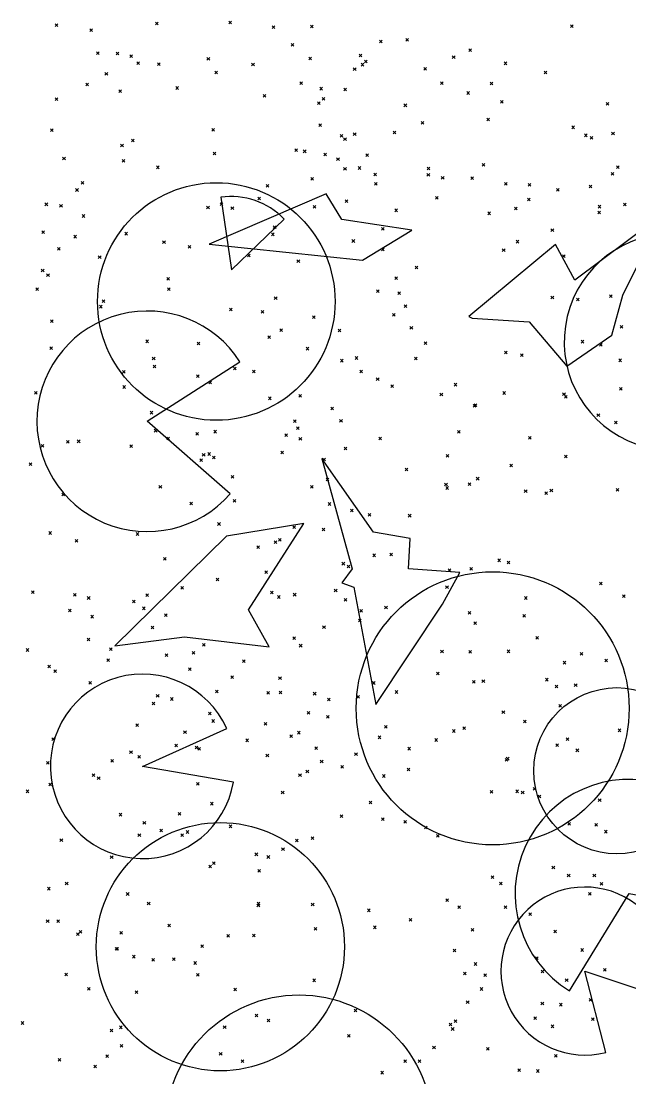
# Model space of a CAD drawing. Header units: metres. Extents: x -60 to 60, y -60 to 60.
# Drawn here: x -60.1 to -15.5, y -17.3 to 60 of the extents above; entities that cross this region are included whole.
import ezdxf

# ---------------------------------------------------------------- set-up
doc = ezdxf.new("R2010")
doc.units = ezdxf.units.M

msp = doc.modelspace()

# ---------------------------------------------------------------- linework, layer by layer
at = {"layer": 'default', "color": 1, "linetype": 'Continuous'}
for p, q in [((-57.576, 59.621), (-57.376, 59.821)), ((-57.576, 59.821), (-57.376, 59.621)), ((-50.233, 59.741), (-50.033, 59.941)), ((-50.233, 59.941), (-50.033, 59.741)), ((-44.868, 59.824), (-44.668, 60.024)), ((-44.868, 60.024), (-44.668, 59.824)), ((-41.692, 59.486), (-41.492, 59.686)), ((-41.692, 59.686), (-41.492, 59.486)), ((-38.887, 59.536), (-38.687, 59.736)), ((-38.887, 59.736), (-38.687, 59.536)), ((-19.84, 59.559), (-19.64, 59.759)), ((-19.84, 59.759), (-19.64, 59.559)), ((-55.037, 59.264), (-54.837, 59.464)), ((-55.037, 59.464), (-54.837, 59.264)), ((-40.295, 58.182), (-40.095, 58.382)), ((-40.295, 58.382), (-40.095, 58.182)), ((-33.833, 58.435), (-33.633, 58.635)), ((-33.833, 58.635), (-33.633, 58.435)), ((-31.893, 58.557), (-31.693, 58.757)), ((-31.893, 58.757), (-31.693, 58.557)), ((-54.562, 57.585), (-54.362, 57.785)), ((-54.562, 57.785), (-54.362, 57.585)), ((-53.114, 57.563), (-52.914, 57.763)), ((-53.114, 57.763), (-52.914, 57.563)), ((-52.11, 57.35), (-51.91, 57.55)), ((-52.11, 57.55), (-51.91, 57.35)), ((-46.466, 57.157), (-46.266, 57.357)), ((-46.466, 57.357), (-46.266, 57.157)), ((-39.013, 57.179), (-38.813, 57.379)), ((-39.013, 57.379), (-38.813, 57.179)), ((-35.311, 57.401), (-35.111, 57.601)), ((-35.311, 57.601), (-35.111, 57.401)), ((-28.498, 57.287), (-28.298, 57.487)), ((-28.498, 57.487), (-28.298, 57.287)), ((-27.293, 57.801), (-27.093, 58.001)), ((-27.293, 58.001), (-27.093, 57.801)), ((-51.608, 56.854), (-51.408, 57.054)), ((-51.608, 57.054), (-51.408, 56.854)), ((-50.082, 56.769), (-49.882, 56.969)), ((-50.082, 56.969), (-49.882, 56.769)), ((-43.192, 56.756), (-42.992, 56.956)), ((-43.192, 56.956), (-42.992, 56.756)), ((-35.745, 56.405), (-35.545, 56.605)), ((-35.745, 56.605), (-35.545, 56.405)), ((-35.181, 56.736), (-34.981, 56.936)), ((-35.181, 56.936), (-34.981, 56.736)), ((-34.928, 56.964), (-34.728, 57.164)), ((-34.928, 57.164), (-34.728, 56.964)), ((-30.592, 56.44), (-30.392, 56.64)), ((-30.592, 56.64), (-30.392, 56.44)), ((-24.7, 56.834), (-24.5, 57.034)), ((-24.7, 57.034), (-24.5, 56.834)), ((-53.936, 56.067), (-53.736, 56.267)), ((-53.936, 56.267), (-53.736, 56.067)), ((-45.882, 56.167), (-45.682, 56.367)), ((-45.882, 56.367), (-45.682, 56.167)), ((-21.78, 56.159), (-21.58, 56.359)), ((-21.78, 56.359), (-21.58, 56.159)), ((-55.339, 55.283), (-55.139, 55.483)), ((-55.339, 55.483), (-55.139, 55.283)), ((-52.912, 54.802), (-52.712, 55.002)), ((-52.912, 55.002), (-52.712, 54.802)), ((-48.739, 55.027), (-48.539, 55.227)), ((-48.739, 55.227), (-48.539, 55.027)), ((-39.658, 55.382), (-39.458, 55.582)), ((-39.658, 55.582), (-39.458, 55.382)), ((-38.2, 54.978), (-38, 55.178)), ((-38.2, 55.178), (-38, 54.978)), ((-36.447, 54.912), (-36.247, 55.112)), ((-36.447, 55.112), (-36.247, 54.912)), ((-29.36, 55.389), (-29.16, 55.589)), ((-29.36, 55.589), (-29.16, 55.389)), ((-25.724, 55.358), (-25.524, 55.558)), ((-25.724, 55.558), (-25.524, 55.358)), ((-57.583, 54.21), (-57.383, 54.41)), ((-57.583, 54.41), (-57.383, 54.21)), ((-42.352, 54.452), (-42.152, 54.652)), ((-42.352, 54.652), (-42.152, 54.452)), ((-38.021, 54.226), (-37.821, 54.426)), ((-38.021, 54.426), (-37.821, 54.226)), ((-27.431, 54.663), (-27.231, 54.863)), ((-27.431, 54.863), (-27.231, 54.663)), ((-24.974, 54.021), (-24.774, 54.221)), ((-24.974, 54.221), (-24.774, 54.021)), ((-38.364, 53.91), (-38.164, 54.11)), ((-38.364, 54.11), (-38.164, 53.91)), ((-32.038, 53.759), (-31.838, 53.959)), ((-32.038, 53.959), (-31.838, 53.759)), ((-17.225, 53.873), (-17.025, 54.073)), ((-17.225, 54.073), (-17.025, 53.873)), ((-30.772, 52.479), (-30.572, 52.679)), ((-30.772, 52.679), (-30.572, 52.479)), ((-25.968, 52.725), (-25.768, 52.925)), ((-25.968, 52.925), (-25.768, 52.725)), ((-57.921, 51.949), (-57.721, 52.149)), ((-57.921, 52.149), (-57.721, 51.949)), ((-46.111, 51.957), (-45.911, 52.157)), ((-46.111, 52.157), (-45.911, 51.957)), ((-38.27, 52.299), (-38.07, 52.499)), ((-38.27, 52.499), (-38.07, 52.299)), ((-35.747, 51.656), (-35.547, 51.856)), ((-35.747, 51.856), (-35.547, 51.656)), ((-32.82, 51.766), (-32.62, 51.966)), ((-32.82, 51.966), (-32.62, 51.766)), ((-19.74, 52.147), (-19.54, 52.347)), ((-19.74, 52.347), (-19.54, 52.147)), ((-16.827, 51.705), (-16.627, 51.905)), ((-16.827, 51.905), (-16.627, 51.705)), ((-51.994, 51.192), (-51.794, 51.392)), ((-51.994, 51.392), (-51.794, 51.192)), ((-36.721, 51.534), (-36.521, 51.734)), ((-36.721, 51.734), (-36.521, 51.534)), ((-36.453, 51.274), (-36.253, 51.474)), ((-36.453, 51.474), (-36.253, 51.274)), ((-18.817, 51.564), (-18.617, 51.764)), ((-18.817, 51.764), (-18.617, 51.564)), ((-18.399, 51.373), (-18.199, 51.573)), ((-18.399, 51.573), (-18.199, 51.373)), ((-52.787, 50.82), (-52.587, 51.02)), ((-52.787, 51.02), (-52.587, 50.82)), ((-46.022, 50.242), (-45.822, 50.442)), ((-46.022, 50.442), (-45.822, 50.242)), ((-40.038, 50.47), (-39.838, 50.67)), ((-40.038, 50.67), (-39.838, 50.47)), ((-39.408, 50.391), (-39.208, 50.591)), ((-39.408, 50.591), (-39.208, 50.391)), ((-37.905, 50.162), (-37.705, 50.362)), ((-37.905, 50.362), (-37.705, 50.162)), ((-34.835, 50.116), (-34.635, 50.316)), ((-34.835, 50.316), (-34.635, 50.116)), ((-57.037, 49.867), (-56.837, 50.067)), ((-57.037, 50.067), (-56.837, 49.867)), ((-52.683, 49.69), (-52.483, 49.89)), ((-52.683, 49.89), (-52.483, 49.69)), ((-36.967, 49.81), (-36.767, 50.01)), ((-36.967, 50.01), (-36.767, 49.81)), ((-26.316, 49.408), (-26.116, 49.608)), ((-26.316, 49.608), (-26.116, 49.408)), ((-50.171, 49.221), (-49.971, 49.421)), ((-50.171, 49.421), (-49.971, 49.221)), ((-36.455, 49.107), (-36.255, 49.307)), ((-36.455, 49.307), (-36.255, 49.107)), ((-35.39, 49.172), (-35.19, 49.372)), ((-35.39, 49.372), (-35.19, 49.172)), ((-34.253, 48.695), (-34.053, 48.895)), ((-34.253, 48.895), (-34.053, 48.695)), ((-30.35, 48.681), (-30.15, 48.881)), ((-30.35, 48.881), (-30.15, 48.681)), ((-30.332, 49.128), (-30.132, 49.328)), ((-30.332, 49.328), (-30.132, 49.128)), ((-16.866, 48.745), (-16.666, 48.945)), ((-16.866, 48.945), (-16.666, 48.745)), ((-16.465, 49.231), (-16.265, 49.431)), ((-16.465, 49.431), (-16.265, 49.231)), ((-55.674, 48.087), (-55.474, 48.287)), ((-55.674, 48.287), (-55.474, 48.087)), ((-42.138, 47.857), (-41.938, 48.057)), ((-42.138, 48.057), (-41.938, 47.857)), ((-38.852, 48.381), (-38.652, 48.581)), ((-38.852, 48.581), (-38.652, 48.381)), ((-34.204, 48.009), (-34.004, 48.209)), ((-34.204, 48.209), (-34.004, 48.009)), ((-29.302, 48.457), (-29.102, 48.657)), ((-29.302, 48.657), (-29.102, 48.457)), ((-27.133, 48.428), (-26.933, 48.628)), ((-27.133, 48.628), (-26.933, 48.428)), ((-24.685, 48.022), (-24.485, 48.222)), ((-24.685, 48.222), (-24.485, 48.022)), ((-22.936, 47.933), (-22.736, 48.133)), ((-22.936, 48.133), (-22.736, 47.933)), ((-18.466, 47.812), (-18.266, 48.012)), ((-18.466, 48.012), (-18.266, 47.812)), ((-56.085, 47.562), (-55.885, 47.762)), ((-56.085, 47.762), (-55.885, 47.562)), ((-20.877, 47.579), (-20.677, 47.779)), ((-20.877, 47.779), (-20.677, 47.579)), ((-58.327, 46.511), (-58.127, 46.711)), ((-58.327, 46.711), (-58.127, 46.511)), ((-57.253, 46.411), (-57.053, 46.611)), ((-57.253, 46.611), (-57.053, 46.411)), ((-36.344, 46.748), (-36.144, 46.948)), ((-36.344, 46.948), (-36.144, 46.748)), ((-29.723, 46.99), (-29.523, 47.19)), ((-29.723, 47.19), (-29.523, 46.99)), ((-22.998, 46.861), (-22.798, 47.061)), ((-22.998, 47.061), (-22.798, 46.861)), ((-17.817, 46.343), (-17.617, 46.543)), ((-17.817, 46.543), (-17.617, 46.343)), ((-15.96, 46.5), (-15.76, 46.7)), ((-15.96, 46.7), (-15.76, 46.5)), ((-55.607, 45.658), (-55.407, 45.858)), ((-55.607, 45.858), (-55.407, 45.658)), ((-32.716, 46.074), (-32.516, 46.274)), ((-32.716, 46.274), (-32.516, 46.074)), ((-25.896, 45.853), (-25.696, 46.053)), ((-25.896, 46.053), (-25.696, 45.853)), ((-23.944, 46.215), (-23.744, 46.415)), ((-23.944, 46.415), (-23.744, 46.215)), ((-17.84, 45.905), (-17.64, 46.105)), ((-17.84, 46.105), (-17.64, 45.905)), ((-58.556, 44.468), (-58.356, 44.668)), ((-58.556, 44.668), (-58.356, 44.468)), ((-56.226, 44.145), (-56.026, 44.345)), ((-56.226, 44.345), (-56.026, 44.145)), ((-21.272, 44.62), (-21.072, 44.82)), ((-21.272, 44.82), (-21.072, 44.62)), ((-57.417, 43.25), (-57.217, 43.45)), ((-57.417, 43.45), (-57.217, 43.25)), ((-33.679, 43.209), (-33.479, 43.409)), ((-33.679, 43.409), (-33.479, 43.209)), ((-24.836, 43.158), (-24.636, 43.358)), ((-24.836, 43.358), (-24.636, 43.158)), ((-23.815, 43.781), (-23.615, 43.981)), ((-23.815, 43.981), (-23.615, 43.781)), ((-54.423, 42.636), (-54.223, 42.836)), ((-54.423, 42.836), (-54.223, 42.636)), ((-20.433, 42.724), (-20.233, 42.924)), ((-20.433, 42.924), (-20.233, 42.724)), ((-58.599, 41.667), (-58.399, 41.867)), ((-58.599, 41.867), (-58.399, 41.667)), ((-31.224, 41.884), (-31.024, 42.084)), ((-31.224, 42.084), (-31.024, 41.884)), ((-58.206, 41.335), (-58.006, 41.535)), ((-58.206, 41.535), (-58.006, 41.335)), ((-32.7, 41.108), (-32.5, 41.308)), ((-32.7, 41.308), (-32.5, 41.108)), ((-58.999, 40.293), (-58.799, 40.493)), ((-58.999, 40.493), (-58.799, 40.293)), ((-34.056, 40.155), (-33.856, 40.355)), ((-34.056, 40.355), (-33.856, 40.155)), ((-32.494, 40.016), (-32.294, 40.216)), ((-32.494, 40.216), (-32.294, 40.016)), ((-32.016, 39.061), (-31.816, 39.261)), ((-32.016, 39.261), (-31.816, 39.061)), ((-57.924, 37.963), (-57.724, 38.163)), ((-57.924, 38.163), (-57.724, 37.963)), ((-32.876, 38.43), (-32.676, 38.63)), ((-32.876, 38.63), (-32.676, 38.43)), ((-36.86, 37.279), (-36.66, 37.479)), ((-36.86, 37.479), (-36.66, 37.279)), ((-31.598, 37.472), (-31.398, 37.672)), ((-31.598, 37.672), (-31.398, 37.472)), ((-30.565, 36.357), (-30.365, 36.557)), ((-30.565, 36.557), (-30.365, 36.357)), ((-57.984, 35.988), (-57.784, 36.188)), ((-57.984, 36.188), (-57.784, 35.988)), ((-24.668, 35.674), (-24.468, 35.874)), ((-24.668, 35.874), (-24.468, 35.674)), ((-23.504, 35.479), (-23.304, 35.679)), ((-23.504, 35.679), (-23.304, 35.479)), ((-36.685, 35.069), (-36.485, 35.269)), ((-36.685, 35.269), (-36.485, 35.069)), ((-35.615, 35.262), (-35.415, 35.462)), ((-35.615, 35.462), (-35.415, 35.262)), ((-31.267, 35.233), (-31.067, 35.433)), ((-31.267, 35.433), (-31.067, 35.233)), ((-35.265, 34.283), (-35.065, 34.483)), ((-35.265, 34.483), (-35.065, 34.283)), ((-34.064, 33.71), (-33.864, 33.91)), ((-34.064, 33.91), (-33.864, 33.71)), ((-33.005, 33.209), (-32.805, 33.409)), ((-33.005, 33.409), (-32.805, 33.209)), ((-28.358, 33.308), (-28.158, 33.508)), ((-28.358, 33.508), (-28.158, 33.308)), ((-59.104, 32.707), (-58.904, 32.907)), ((-59.104, 32.907), (-58.904, 32.707)), ((-39.738, 32.502), (-39.538, 32.702)), ((-39.738, 32.702), (-39.538, 32.502)), ((-29.402, 32.591), (-29.202, 32.791)), ((-29.402, 32.791), (-29.202, 32.591)), ((-24.794, 32.702), (-24.594, 32.902)), ((-24.794, 32.902), (-24.594, 32.702)), ((-20.414, 32.622), (-20.214, 32.822)), ((-20.414, 32.822), (-20.214, 32.622)), ((-20.29, 32.412), (-20.09, 32.612)), ((-20.29, 32.612), (-20.09, 32.412)), ((-37.399, 31.575), (-37.199, 31.775)), ((-37.399, 31.775), (-37.199, 31.575)), ((-26.969, 31.769), (-26.769, 31.969)), ((-26.969, 31.969), (-26.769, 31.769)), ((-26.893, 31.801), (-26.693, 32.001)), ((-26.893, 32.001), (-26.693, 31.801)), ((-40.125, 30.644), (-39.925, 30.844)), ((-40.125, 30.844), (-39.925, 30.644)), ((-39.903, 30.127), (-39.703, 30.327)), ((-39.903, 30.327), (-39.703, 30.127)), ((-36.746, 30.659), (-36.546, 30.859)), ((-36.746, 30.859), (-36.546, 30.659)), ((-49.398, 29.375), (-49.198, 29.575)), ((-49.398, 29.575), (-49.198, 29.375)), ((-47.277, 29.716), (-47.077, 29.916)), ((-47.277, 29.916), (-47.077, 29.716)), ((-45.965, 29.871), (-45.765, 30.071)), ((-45.965, 30.071), (-45.765, 29.871)), ((-40.761, 29.606), (-40.561, 29.806)), ((-40.761, 29.806), (-40.561, 29.606)), ((-39.725, 29.353), (-39.525, 29.553)), ((-39.725, 29.553), (-39.525, 29.353)), ((-33.888, 29.36), (-33.688, 29.56)), ((-33.888, 29.56), (-33.688, 29.36)), ((-28.124, 29.853), (-27.924, 30.053)), ((-28.124, 30.053), (-27.924, 29.853)), ((-22.911, 29.414), (-22.711, 29.614)), ((-22.911, 29.614), (-22.711, 29.414)), ((-36.421, 28.639), (-36.221, 28.839)), ((-36.421, 28.839), (-36.221, 28.639)), ((-46.995, 27.788), (-46.795, 27.988)), ((-46.995, 27.988), (-46.795, 27.788)), ((-46.808, 28.173), (-46.608, 28.373)), ((-46.808, 28.373), (-46.608, 28.173)), ((-46.403, 28.237), (-46.203, 28.437)), ((-46.403, 28.437), (-46.203, 28.237)), ((-46.069, 27.982), (-45.869, 28.182)), ((-46.069, 28.182), (-45.869, 27.982)), ((-41.056, 28.342), (-40.856, 28.542)), ((-41.056, 28.542), (-40.856, 28.342)), ((-37.993, 27.834), (-37.793, 28.034)), ((-37.993, 28.034), (-37.793, 27.834)), ((-28.948, 28.101), (-28.748, 28.301)), ((-28.948, 28.301), (-28.748, 28.101)), ((-20.286, 28.051), (-20.086, 28.251)), ((-20.286, 28.251), (-20.086, 28.051)), ((-59.49, 27.491), (-59.29, 27.691)), ((-59.49, 27.691), (-59.29, 27.491)), ((-31.947, 27.107), (-31.747, 27.307)), ((-31.947, 27.307), (-31.747, 27.107)), ((-24.281, 27.387), (-24.081, 27.587)), ((-24.281, 27.587), (-24.081, 27.387)), ((-44.69, 26.57), (-44.49, 26.77)), ((-44.69, 26.77), (-44.49, 26.57)), ((-26.74, 26.428), (-26.54, 26.628)), ((-26.74, 26.628), (-26.54, 26.428)), ((-38.891, 25.833), (-38.691, 26.033)), ((-38.891, 26.033), (-38.691, 25.833)), ((-29.06, 26.002), (-28.86, 26.202)), ((-29.06, 26.202), (-28.86, 26.002)), ((-28.969, 25.747), (-28.769, 25.947)), ((-28.969, 25.947), (-28.769, 25.747)), ((-27.339, 26.032), (-27.139, 26.232)), ((-27.339, 26.232), (-27.139, 26.032)), ((-23.224, 25.51), (-23.024, 25.71)), ((-23.224, 25.71), (-23.024, 25.51)), ((-21.722, 25.369), (-21.522, 25.569)), ((-21.722, 25.569), (-21.522, 25.369)), ((-21.342, 25.571), (-21.142, 25.771)), ((-21.342, 25.771), (-21.142, 25.571)), ((-16.504, 25.608), (-16.304, 25.808)), ((-16.504, 25.808), (-16.304, 25.608)), ((-57.105, 25.263), (-56.905, 25.463)), ((-57.105, 25.463), (-56.905, 25.263)), ((-44.542, 24.803), (-44.342, 25.003)), ((-44.542, 25.003), (-44.342, 24.803)), ((-37.595, 24.572), (-37.395, 24.772)), ((-37.595, 24.772), (-37.395, 24.572)), ((-34.657, 23.787), (-34.457, 23.987)), ((-34.657, 23.987), (-34.457, 23.787)), ((-45.683, 23.112), (-45.483, 23.312)), ((-45.683, 23.312), (-45.483, 23.112)), ((-31.718, 23.719), (-31.518, 23.919)), ((-31.718, 23.919), (-31.518, 23.719)), ((-58.054, 22.45), (-57.854, 22.65)), ((-58.054, 22.65), (-57.854, 22.45)), ((-51.658, 22.379), (-51.458, 22.579)), ((-51.658, 22.579), (-51.458, 22.379)), ((-38.02, 22.712), (-37.82, 22.912)), ((-38.02, 22.912), (-37.82, 22.712)), ((-56.124, 21.881), (-55.924, 22.081)), ((-56.124, 22.081), (-55.924, 21.881)), ((-49.655, 20.555), (-49.455, 20.755)), ((-49.655, 20.755), (-49.455, 20.555)), ((-36.575, 20.204), (-36.375, 20.404)), ((-36.575, 20.404), (-36.375, 20.204)), ((-36.203, 20.001), (-36.003, 20.201)), ((-36.203, 20.201), (-36.003, 20.001)), ((-25.164, 20.452), (-24.964, 20.652)), ((-25.164, 20.652), (-24.964, 20.452)), ((-24.486, 20.293), (-24.286, 20.493)), ((-24.486, 20.493), (-24.286, 20.293)), ((-28.798, 19.729), (-28.598, 19.929)), ((-28.798, 19.929), (-28.598, 19.729)), ((-27.207, 19.833), (-27.007, 20.033)), ((-27.207, 20.033), (-27.007, 19.833)), ((-17.716, 18.75), (-17.516, 18.95)), ((-17.716, 18.95), (-17.516, 18.75)), ((-59.319, 18.127), (-59.119, 18.327)), ((-59.319, 18.327), (-59.119, 18.127)), ((-56.249, 17.922), (-56.049, 18.122)), ((-56.249, 18.122), (-56.049, 17.922)), ((-55.228, 17.691), (-55.028, 17.891)), ((-55.228, 17.891), (-55.028, 17.691)), ((-50.948, 17.907), (-50.748, 18.107)), ((-50.948, 18.107), (-50.748, 17.907)), ((-41.82, 18.095), (-41.62, 18.295)), ((-41.82, 18.295), (-41.62, 18.095)), ((-41.3, 17.768), (-41.1, 17.968)), ((-41.3, 17.968), (-41.1, 17.768)), ((-40.141, 17.936), (-39.941, 18.136)), ((-40.141, 18.136), (-39.941, 17.936)), ((-37.139, 18.235), (-36.939, 18.435)), ((-37.139, 18.435), (-36.939, 18.235)), ((-16.038, 17.827), (-15.838, 18.027)), ((-16.038, 18.027), (-15.838, 17.827)), ((-51.922, 17.44), (-51.722, 17.64)), ((-51.922, 17.64), (-51.722, 17.44)), ((-51.183, 16.935), (-50.983, 17.135)), ((-51.183, 17.135), (-50.983, 16.935)), ((-36.412, 17.558), (-36.212, 17.758)), ((-36.412, 17.758), (-36.212, 17.558)), ((-56.607, 16.787), (-56.407, 16.987)), ((-56.607, 16.987), (-56.407, 16.787)), ((-54.98, 16.328), (-54.78, 16.528)), ((-54.98, 16.528), (-54.78, 16.328)), ((-37.993, 15.565), (-37.793, 15.765)), ((-37.993, 15.765), (-37.793, 15.565)), ((-35.373, 16.044), (-35.173, 16.244)), ((-35.373, 16.244), (-35.173, 16.044)), ((-55.247, 14.657), (-55.047, 14.857)), ((-55.247, 14.857), (-55.047, 14.657)), ((-40.171, 14.761), (-39.971, 14.961)), ((-40.171, 14.961), (-39.971, 14.761)), ((-59.707, 13.884), (-59.507, 14.084)), ((-59.707, 14.084), (-59.507, 13.884)), ((-53.6, 13.948), (-53.4, 14.148)), ((-53.6, 14.148), (-53.4, 13.948)), ((-46.79, 14.271), (-46.59, 14.471)), ((-46.79, 14.471), (-46.59, 14.271)), ((-39.703, 14.205), (-39.503, 14.405)), ((-39.703, 14.405), (-39.503, 14.205)), ((-53.801, 13.147), (-53.601, 13.347)), ((-53.801, 13.347), (-53.601, 13.147)), ((-49.523, 13.504), (-49.323, 13.704)), ((-49.523, 13.704), (-49.323, 13.504)), ((-47.559, 13.683), (-47.359, 13.883)), ((-47.559, 13.883), (-47.359, 13.683)), ((-43.865, 13.077), (-43.665, 13.277)), ((-43.865, 13.277), (-43.665, 13.077)), ((-58.124, 12.685), (-57.924, 12.885)), ((-58.124, 12.885), (-57.924, 12.685)), ((-57.677, 12.327), (-57.477, 12.527)), ((-57.677, 12.527), (-57.477, 12.327)), ((-47.826, 12.49), (-47.626, 12.69)), ((-47.826, 12.69), (-47.626, 12.49)), ((-55.119, 11.475), (-54.919, 11.675)), ((-55.119, 11.675), (-54.919, 11.475)), ((-44.722, 11.899), (-44.522, 12.099)), ((-44.722, 12.099), (-44.522, 11.899)), ((-41.216, 11.831), (-41.016, 12.031)), ((-41.216, 12.031), (-41.016, 11.831)), ((-45.833, 10.856), (-45.633, 11.056)), ((-45.833, 11.056), (-45.633, 10.856)), ((-42.087, 10.742), (-41.887, 10.942)), ((-42.087, 10.942), (-41.887, 10.742)), ((-41.183, 10.765), (-40.983, 10.965)), ((-41.183, 10.965), (-40.983, 10.765)), ((-38.677, 10.687), (-38.477, 10.887)), ((-38.677, 10.887), (-38.477, 10.687)), ((-37.636, 10.254), (-37.436, 10.454)), ((-37.636, 10.454), (-37.436, 10.254)), ((-39.125, 9.285), (-38.925, 9.485)), ((-39.125, 9.485), (-38.925, 9.285)), ((-42.279, 8.489), (-42.079, 8.689)), ((-42.279, 8.689), (-42.079, 8.489)), ((-37.715, 8.989), (-37.515, 9.189)), ((-37.715, 9.189), (-37.515, 8.989)), ((-40.401, 7.576), (-40.201, 7.776)), ((-40.401, 7.776), (-40.201, 7.576)), ((-39.828, 7.833), (-39.628, 8.033)), ((-39.828, 8.033), (-39.628, 7.833)), ((-57.835, 7.351), (-57.635, 7.551)), ((-57.835, 7.551), (-57.635, 7.351)), ((-43.613, 7.271), (-43.413, 7.471)), ((-43.613, 7.471), (-43.413, 7.271)), ((-47.324, 6.751), (-47.124, 6.951)), ((-47.324, 6.951), (-47.124, 6.751)), ((-47.139, 6.652), (-46.939, 6.852)), ((-47.139, 6.852), (-46.939, 6.652)), ((-42.141, 6.156), (-41.941, 6.356)), ((-42.141, 6.356), (-41.941, 6.156)), ((-38.575, 6.694), (-38.375, 6.894)), ((-38.575, 6.894), (-38.375, 6.694)), ((-35.648, 6.263), (-35.448, 6.463)), ((-35.648, 6.463), (-35.448, 6.263)), ((-58.221, 5.631), (-58.021, 5.831)), ((-58.221, 5.831), (-58.021, 5.631)), ((-38.166, 5.722), (-37.966, 5.922)), ((-38.166, 5.922), (-37.966, 5.722)), ((-36.669, 5.34), (-36.469, 5.54)), ((-36.669, 5.54), (-36.469, 5.34)), ((-39.753, 4.723), (-39.553, 4.923)), ((-39.753, 4.923), (-39.553, 4.723)), ((-39.213, 5.001), (-39.013, 5.201)), ((-39.213, 5.201), (-39.013, 5.001)), ((-58.049, 4.03), (-57.849, 4.23)), ((-58.049, 4.23), (-57.849, 4.03)), ((-59.704, 3.541), (-59.504, 3.741)), ((-59.704, 3.741), (-59.504, 3.541)), ((-41.021, 3.451), (-40.821, 3.651)), ((-41.021, 3.651), (-40.821, 3.451)), ((-34.587, 2.726), (-34.387, 2.926)), ((-34.587, 2.926), (-34.387, 2.726)), ((-36.718, 1.717), (-36.518, 1.917)), ((-36.718, 1.917), (-36.518, 1.717)), ((-33.689, 1.503), (-33.489, 1.703)), ((-33.689, 1.703), (-33.489, 1.503)), ((-32.051, 1.302), (-31.851, 1.502)), ((-32.051, 1.502), (-31.851, 1.302)), ((-30.54, 0.889), (-30.34, 1.089)), ((-30.54, 1.089), (-30.34, 0.889)), ((-57.231, -0.034), (-57.031, 0.166)), ((-57.231, 0.166), (-57.031, -0.034)), ((-39.973, -0.056), (-39.773, 0.144)), ((-39.973, 0.144), (-39.773, -0.056)), ((-38.836, 0.119), (-38.636, 0.319)), ((-38.836, 0.319), (-38.636, 0.119)), ((-29.662, 0.279), (-29.462, 0.479)), ((-29.662, 0.479), (-29.462, 0.279)), ((-53.546, -1.274), (-53.346, -1.074)), ((-53.546, -1.074), (-53.346, -1.274)), ((-56.841, -3.202), (-56.641, -3.002)), ((-56.841, -3.002), (-56.641, -3.202)), ((-25.662, -2.745), (-25.462, -2.545)), ((-25.662, -2.545), (-25.462, -2.745)), ((-25.051, -3.199), (-24.851, -2.999)), ((-25.051, -2.999), (-24.851, -3.199)), ((-58.147, -3.587), (-57.947, -3.387)), ((-58.147, -3.387), (-57.947, -3.587)), ((-28.979, -4.433), (-28.779, -4.233)), ((-28.979, -4.233), (-28.779, -4.433)), ((-34.703, -5.174), (-34.503, -4.974)), ((-34.703, -4.974), (-34.503, -5.174)), ((-28.092, -4.942), (-27.892, -4.742)), ((-28.092, -4.742), (-27.892, -4.942)), ((-24.708, -4.947), (-24.508, -4.747)), ((-24.708, -4.747), (-24.508, -4.947)), ((-58.23, -5.96), (-58.03, -5.76)), ((-58.23, -5.76), (-58.03, -5.96)), ((-57.462, -5.96), (-57.262, -5.76)), ((-57.462, -5.76), (-57.262, -5.96)), ((-31.666, -5.867), (-31.466, -5.667)), ((-31.666, -5.667), (-31.466, -5.867)), ((-56.016, -6.925), (-55.816, -6.725)), ((-56.016, -6.725), (-55.816, -6.925)), ((-55.832, -6.744), (-55.632, -6.544)), ((-55.832, -6.544), (-55.632, -6.744)), ((-34.279, -6.415), (-34.079, -6.215)), ((-34.279, -6.215), (-34.079, -6.415)), ((-27.112, -6.597), (-26.912, -6.397)), ((-27.112, -6.397), (-26.912, -6.597)), ((-28.432, -8.106), (-28.232, -7.906)), ((-28.432, -7.906), (-28.232, -8.106)), ((-26.904, -9.099), (-26.704, -8.899)), ((-26.904, -8.899), (-26.704, -9.099)), ((-56.872, -9.878), (-56.672, -9.678)), ((-56.872, -9.678), (-56.672, -9.878)), ((-27.684, -9.799), (-27.484, -9.599)), ((-27.684, -9.599), (-27.484, -9.799)), ((-26.194, -9.925), (-25.994, -9.725)), ((-26.194, -9.725), (-25.994, -9.925)), ((-55.218, -10.911), (-55.018, -10.711)), ((-55.218, -10.711), (-55.018, -10.911)), ((-26.463, -10.93), (-26.263, -10.73)), ((-26.463, -10.73), (-26.263, -10.93)), ((-27.47, -11.893), (-27.27, -11.693)), ((-27.47, -11.693), (-27.27, -11.893)), ((-28.354, -13.289), (-28.154, -13.089)), ((-28.354, -13.089), (-28.154, -13.289)), ((-60.075, -13.42), (-59.875, -13.22)), ((-60.075, -13.22), (-59.875, -13.42)), ((-53.558, -13.975), (-53.358, -13.775)), ((-53.558, -13.775), (-53.358, -13.975)), ((-52.871, -13.738), (-52.671, -13.538)), ((-52.871, -13.538), (-52.671, -13.738)), ((-28.726, -13.54), (-28.526, -13.34)), ((-28.726, -13.34), (-28.526, -13.54)), ((-28.568, -13.861), (-28.368, -13.661)), ((-28.568, -13.661), (-28.368, -13.861)), ((-52.829, -15.083), (-52.629, -14.883)), ((-52.829, -14.883), (-52.629, -15.083)), ((-29.935, -15.212), (-29.735, -15.012)), ((-29.935, -15.012), (-29.735, -15.212)), ((-25.998, -15.305), (-25.798, -15.105)), ((-25.998, -15.105), (-25.798, -15.305)), ((-57.358, -16.114), (-57.158, -15.914)), ((-57.358, -15.914), (-57.158, -16.114)), ((-53.872, -15.857), (-53.672, -15.657)), ((-53.872, -15.657), (-53.672, -15.857)), ((-30.996, -16.218), (-30.796, -16.018)), ((-30.996, -16.018), (-30.796, -16.218)), ((-21.01, -15.824), (-20.81, -15.624)), ((-21.01, -15.624), (-20.81, -15.824)), ((-54.751, -16.605), (-54.551, -16.405)), ((-54.751, -16.405), (-54.551, -16.605)), ((-23.704, -16.866), (-23.504, -16.666)), ((-23.704, -16.666), (-23.504, -16.866)), ((-22.328, -16.935), (-22.128, -16.735)), ((-22.328, -16.735), (-22.128, -16.935))]:
    msp.add_line(p, q, dxfattribs=at)
at = {"layer": 'default', "color": 7, "linetype": 'Continuous'}
for p, q in [((-37.734, 47.384), (-46.293, 43.706)), ((-36.596, 45.496), (-37.734, 47.384)), ((-45.452, 47.125), (-44.677, 41.818)), ((-13.102, 45.876), (-19.527, 41.061)), ((-16.006, 39.951), (-13.102, 45.876)), ((-44.677, 41.818), (-40.812, 45.537)), ((-31.449, 44.715), (-36.596, 45.496)), ((-35.084, 42.526), (-31.449, 44.715)), ((-46.293, 43.706), (-35.084, 42.526)), ((-20.95, 43.665), (-27.294, 38.396)), ((-19.527, 41.061), (-20.95, 43.665)), ((-16.812, 37.03), (-16.006, 39.951)), ((-27.294, 38.396), (-27.038, 38.271)), ((-27.038, 38.271), (-22.87, 38.007)), ((-22.87, 38.007), (-20.12, 34.758)), ((-20.12, 34.758), (-16.812, 37.03)), ((-50.846, 30.729), (-44.047, 35.078)), ((-44.767, 25.419), (-50.846, 30.729)), ((-34.278, 22.615), (-38.055, 28.009)), ((-38.055, 28.009), (-35.823, 19.935)), ((-39.361, 23.237), (-45.022, 22.323)), ((-43.434, 16.927), (-39.361, 23.237)), ((-31.589, 22.138), (-34.278, 22.615)), ((-45.022, 22.323), (-53.211, 14.28)), ((-31.701, 19.938), (-31.589, 22.138)), ((-35.823, 19.935), (-36.588, 18.896)), ((-27.938, 19.656), (-31.701, 19.938)), ((-29.211, 17.349), (-27.938, 19.656)), ((-36.588, 18.896), (-35.705, 18.591)), ((-35.705, 18.591), (-34.095, 10.001)), ((-34.095, 10.001), (-29.211, 17.349)), ((-41.916, 14.211), (-43.434, 16.927)), ((-53.211, 14.28), (-48.106, 14.951)), ((-48.106, 14.951), (-41.916, 14.211)), ((-51.178, 5.469), (-45.019, 8.242)), ((-44.526, 4.3), (-51.178, 5.469)), ((-19.918, -10.971), (-15.535, -3.846)), ((-15.535, -3.846), (-7.315, -5.391)), ((-17.246, -15.476), (-18.782, -9.518)), ((-18.782, -9.518), (-12.949, -11.476))]:
    msp.add_line(p, q, dxfattribs=at)
at = {"layer": 'default', "color": 4, "linetype": 'Continuous'}
for p, q in [((-46.487, 46.275), (-46.287, 46.475)), ((-46.487, 46.475), (-46.287, 46.275)), ((-45.492, 46.531), (-45.292, 46.731)), ((-45.492, 46.731), (-45.292, 46.531)), ((-44.708, 46.234), (-44.508, 46.434)), ((-44.708, 46.434), (-44.508, 46.234)), ((-44.708, 46.234), (-44.508, 46.434)), ((-44.708, 46.434), (-44.508, 46.234)), ((-42.746, 46.942), (-42.546, 47.142)), ((-42.746, 47.142), (-42.546, 46.942)), ((-38.689, 46.331), (-38.489, 46.531)), ((-38.689, 46.531), (-38.489, 46.331)), ((-41.607, 44.838), (-41.407, 45.038)), ((-41.607, 45.038), (-41.407, 44.838)), ((-41.607, 44.838), (-41.407, 45.038)), ((-41.607, 45.038), (-41.407, 44.838)), ((-41.607, 44.838), (-41.407, 45.038)), ((-41.607, 45.038), (-41.407, 44.838)), ((-33.69, 44.721), (-33.49, 44.921)), ((-33.69, 44.921), (-33.49, 44.721)), ((-52.473, 44.366), (-52.273, 44.566)), ((-52.473, 44.566), (-52.273, 44.366)), ((-41.733, 44.314), (-41.533, 44.514)), ((-41.733, 44.514), (-41.533, 44.314)), ((-41.733, 44.314), (-41.533, 44.514)), ((-41.733, 44.514), (-41.533, 44.314)), ((-49.71, 43.733), (-49.51, 43.933)), ((-49.71, 43.933), (-49.51, 43.733)), ((-47.834, 43.392), (-47.634, 43.592)), ((-47.834, 43.592), (-47.634, 43.392)), ((-35.843, 43.829), (-35.643, 44.029)), ((-35.843, 44.029), (-35.643, 43.829)), ((-43.502, 42.765), (-43.302, 42.965)), ((-43.502, 42.965), (-43.302, 42.765)), ((-39.874, 42.348), (-39.674, 42.548)), ((-39.874, 42.548), (-39.674, 42.348)), ((-49.401, 41.049), (-49.201, 41.249)), ((-49.401, 41.249), (-49.201, 41.049)), ((-49.352, 40.294), (-49.152, 40.494)), ((-49.352, 40.494), (-49.152, 40.294)), ((-54.148, 39.418), (-53.948, 39.618)), ((-54.148, 39.618), (-53.948, 39.418)), ((-41.531, 39.643), (-41.331, 39.843)), ((-41.531, 39.843), (-41.331, 39.643)), ((-21.271, 39.693), (-21.071, 39.893)), ((-21.271, 39.893), (-21.071, 39.693)), ((-19.398, 39.546), (-19.198, 39.746)), ((-19.398, 39.746), (-19.198, 39.546)), ((-19.398, 39.546), (-19.198, 39.746)), ((-19.398, 39.746), (-19.198, 39.546)), ((-16.995, 39.782), (-16.795, 39.982)), ((-16.995, 39.982), (-16.795, 39.782)), ((-16.995, 39.782), (-16.795, 39.982)), ((-16.995, 39.982), (-16.795, 39.782)), ((-54.34, 39.02), (-54.14, 39.22)), ((-54.34, 39.22), (-54.14, 39.02)), ((-44.817, 38.818), (-44.617, 39.018)), ((-44.817, 39.018), (-44.617, 38.818)), ((-42.49, 38.649), (-42.29, 38.849)), ((-42.49, 38.849), (-42.29, 38.649)), ((-38.734, 38.243), (-38.534, 38.443)), ((-38.734, 38.443), (-38.534, 38.243)), ((-41.13, 37.291), (-40.93, 37.491)), ((-41.13, 37.491), (-40.93, 37.291)), ((-16.2, 37.539), (-16, 37.739)), ((-16.2, 37.739), (-16, 37.539)), ((-50.951, 36.484), (-50.751, 36.684)), ((-50.951, 36.684), (-50.751, 36.484)), ((-50.951, 36.484), (-50.751, 36.684)), ((-50.951, 36.684), (-50.751, 36.484)), ((-47.193, 36.328), (-46.993, 36.528)), ((-47.193, 36.528), (-46.993, 36.328)), ((-47.193, 36.328), (-46.993, 36.528)), ((-47.193, 36.528), (-46.993, 36.328)), ((-42.005, 36.791), (-41.805, 36.991)), ((-42.005, 36.991), (-41.805, 36.791)), ((-19.059, 36.458), (-18.859, 36.658)), ((-19.059, 36.658), (-18.859, 36.458)), ((-19.059, 36.458), (-18.859, 36.658)), ((-19.059, 36.658), (-18.859, 36.458)), ((-17.712, 36.218), (-17.512, 36.418)), ((-17.712, 36.418), (-17.512, 36.218)), ((-39.205, 35.948), (-39.005, 36.148)), ((-39.205, 36.148), (-39.005, 35.948)), ((-50.469, 35.221), (-50.269, 35.421)), ((-50.469, 35.421), (-50.269, 35.221)), ((-50.469, 35.221), (-50.269, 35.421)), ((-50.469, 35.421), (-50.269, 35.221)), ((-50.411, 34.645), (-50.211, 34.845)), ((-50.411, 34.845), (-50.211, 34.645)), ((-50.411, 34.645), (-50.211, 34.845)), ((-50.411, 34.845), (-50.211, 34.645)), ((-16.297, 35.09), (-16.097, 35.29)), ((-16.297, 35.29), (-16.097, 35.09)), ((-52.656, 34.241), (-52.456, 34.441)), ((-52.656, 34.441), (-52.456, 34.241)), ((-52.656, 34.241), (-52.456, 34.441)), ((-52.656, 34.441), (-52.456, 34.241)), ((-47.229, 33.942), (-47.029, 34.142)), ((-47.229, 34.142), (-47.029, 33.942)), ((-47.229, 33.942), (-47.029, 34.142)), ((-47.229, 34.142), (-47.029, 33.942)), ((-44.52, 34.49), (-44.32, 34.69)), ((-44.52, 34.69), (-44.32, 34.49)), ((-43.124, 34.276), (-42.924, 34.476)), ((-43.124, 34.476), (-42.924, 34.276)), ((-52.62, 33.141), (-52.42, 33.341)), ((-52.62, 33.341), (-52.42, 33.141)), ((-46.335, 33.465), (-46.135, 33.665)), ((-46.335, 33.665), (-46.135, 33.465)), ((-41.962, 32.312), (-41.762, 32.512)), ((-41.962, 32.512), (-41.762, 32.312)), ((-16.257, 33.008), (-16.057, 33.208)), ((-16.257, 33.208), (-16.057, 33.008)), ((-50.625, 31.262), (-50.425, 31.462)), ((-50.625, 31.462), (-50.425, 31.262)), ((-17.902, 31.072), (-17.702, 31.272)), ((-17.902, 31.272), (-17.702, 31.072)), ((-16.625, 30.538), (-16.425, 30.738)), ((-16.625, 30.738), (-16.425, 30.538)), ((-50.32, 29.941), (-50.12, 30.141)), ((-50.32, 30.141), (-50.12, 29.941)), ((-58.605, 28.84), (-58.405, 29.04)), ((-58.605, 29.04), (-58.405, 28.84)), ((-56.751, 29.119), (-56.551, 29.319)), ((-56.751, 29.319), (-56.551, 29.119)), ((-55.961, 29.16), (-55.761, 29.36)), ((-55.961, 29.36), (-55.761, 29.16)), ((-52.119, 28.805), (-51.919, 29.005)), ((-52.119, 29.005), (-51.919, 28.805)), ((-37.727, 26.367), (-37.527, 26.567)), ((-37.727, 26.567), (-37.527, 26.367)), ((-49.981, 25.827), (-49.781, 26.027)), ((-49.981, 26.027), (-49.781, 25.827)), ((-47.731, 24.603), (-47.531, 24.803)), ((-47.731, 24.803), (-47.531, 24.603)), ((-35.954, 24.096), (-35.754, 24.296)), ((-35.954, 24.296), (-35.754, 24.096)), ((-40.171, 22.873), (-39.971, 23.073)), ((-40.171, 23.073), (-39.971, 22.873)), ((-41.554, 21.789), (-41.354, 21.989)), ((-41.554, 21.989), (-41.354, 21.789)), ((-41.228, 21.951), (-41.028, 22.151)), ((-41.228, 22.151), (-41.028, 21.951)), ((-42.824, 21.419), (-42.624, 21.619)), ((-42.824, 21.619), (-42.624, 21.419)), ((-34.314, 20.814), (-34.114, 21.014)), ((-34.314, 21.014), (-34.114, 20.814)), ((-33.069, 20.874), (-32.869, 21.074)), ((-33.069, 21.074), (-32.869, 20.874)), ((-42.238, 19.58), (-42.038, 19.78)), ((-42.238, 19.78), (-42.038, 19.58)), ((-48.383, 18.432), (-48.183, 18.632)), ((-48.383, 18.632), (-48.183, 18.432)), ((-45.8, 19.046), (-45.6, 19.246)), ((-45.8, 19.246), (-45.6, 19.046)), ((-28.986, 18.477), (-28.786, 18.677)), ((-28.986, 18.677), (-28.786, 18.477)), ((-28.986, 18.477), (-28.786, 18.677)), ((-28.986, 18.677), (-28.786, 18.477)), ((-23.218, 17.692), (-23.018, 17.892)), ((-23.218, 17.892), (-23.018, 17.692)), ((-33.451, 16.988), (-33.251, 17.188)), ((-33.451, 17.188), (-33.251, 16.988)), ((-49.584, 16.436), (-49.384, 16.636)), ((-49.584, 16.636), (-49.384, 16.436)), ((-35.274, 16.756), (-35.074, 16.956)), ((-35.274, 16.956), (-35.074, 16.756)), ((-27.328, 16.61), (-27.128, 16.81)), ((-27.328, 16.81), (-27.128, 16.61)), ((-23.324, 16.396), (-23.124, 16.596)), ((-23.324, 16.596), (-23.124, 16.396)), ((-50.563, 15.527), (-50.363, 15.727)), ((-50.563, 15.727), (-50.363, 15.527)), ((-26.925, 15.842), (-26.725, 16.042)), ((-26.925, 16.042), (-26.725, 15.842)), ((-22.38, 14.786), (-22.18, 14.986)), ((-22.38, 14.986), (-22.18, 14.786)), ((-29.349, 13.785), (-29.149, 13.985)), ((-29.349, 13.985), (-29.149, 13.785)), ((-27.298, 13.753), (-27.098, 13.953)), ((-27.298, 13.953), (-27.098, 13.753)), ((-24.473, 13.789), (-24.273, 13.989)), ((-24.473, 13.989), (-24.273, 13.789)), ((-20.37, 12.959), (-20.17, 13.159)), ((-20.37, 13.159), (-20.17, 12.959)), ((-19.138, 13.608), (-18.938, 13.808)), ((-19.138, 13.808), (-18.938, 13.608)), ((-17.333, 13.124), (-17.133, 13.324)), ((-17.333, 13.324), (-17.133, 13.124)), ((-34.349, 11.472), (-34.149, 11.672)), ((-34.349, 11.672), (-34.149, 11.472)), ((-34.349, 11.472), (-34.149, 11.672)), ((-34.349, 11.672), (-34.149, 11.472)), ((-29.65, 12.169), (-29.45, 12.369)), ((-29.65, 12.369), (-29.45, 12.169)), ((-27.01, 11.55), (-26.81, 11.75)), ((-27.01, 11.75), (-26.81, 11.55)), ((-26.322, 11.598), (-26.122, 11.798)), ((-26.322, 11.798), (-26.122, 11.598)), ((-21.666, 11.713), (-21.466, 11.913)), ((-21.666, 11.913), (-21.466, 11.713)), ((-32.674, 10.81), (-32.474, 11.01)), ((-32.674, 11.01), (-32.474, 10.81)), ((-20.957, 11.22), (-20.757, 11.42)), ((-20.957, 11.42), (-20.757, 11.22)), ((-19.56, 11.32), (-19.36, 11.52)), ((-19.56, 11.52), (-19.36, 11.32)), ((-50.481, 9.973), (-50.281, 10.173)), ((-50.481, 10.173), (-50.281, 9.973)), ((-50.176, 10.524), (-49.976, 10.724)), ((-50.176, 10.724), (-49.976, 10.524)), ((-49.128, 10.297), (-48.928, 10.497)), ((-49.128, 10.497), (-48.928, 10.297)), ((-35.494, 10.453), (-35.294, 10.653)), ((-35.494, 10.653), (-35.294, 10.453)), ((-46.351, 9.24), (-46.151, 9.44)), ((-46.351, 9.44), (-46.151, 9.24)), ((-24.857, 9.341), (-24.657, 9.541)), ((-24.857, 9.541), (-24.657, 9.341)), ((-20.703, 9.793), (-20.503, 9.993)), ((-20.703, 9.993), (-20.503, 9.793)), ((-51.677, 8.379), (-51.477, 8.579)), ((-51.677, 8.579), (-51.477, 8.379)), ((-46.117, 8.69), (-45.917, 8.89)), ((-46.117, 8.89), (-45.917, 8.69)), ((-23.277, 8.659), (-23.077, 8.859)), ((-23.277, 8.859), (-23.077, 8.659)), ((-48.172, 7.877), (-47.972, 8.077)), ((-48.172, 8.077), (-47.972, 7.877)), ((-33.457, 8.254), (-33.257, 8.454)), ((-33.457, 8.454), (-33.257, 8.254)), ((-28.488, 7.958), (-28.288, 8.158)), ((-28.488, 8.158), (-28.288, 7.958)), ((-27.725, 8.162), (-27.525, 8.362)), ((-27.725, 8.362), (-27.525, 8.162)), ((-16.356, 8.003), (-16.156, 8.203)), ((-16.356, 8.203), (-16.156, 8.003)), ((-16.356, 8.003), (-16.156, 8.203)), ((-16.356, 8.203), (-16.156, 8.003)), ((-48.812, 6.903), (-48.612, 7.103)), ((-48.812, 7.103), (-48.612, 6.903)), ((-33.927, 7.491), (-33.727, 7.691)), ((-33.927, 7.691), (-33.727, 7.491)), ((-29.778, 7.299), (-29.578, 7.499)), ((-29.778, 7.499), (-29.578, 7.299)), ((-20.925, 6.91), (-20.725, 7.11)), ((-20.925, 7.11), (-20.725, 6.91)), ((-20.925, 6.91), (-20.725, 7.11)), ((-20.925, 7.11), (-20.725, 6.91)), ((-20.158, 7.368), (-19.958, 7.568)), ((-20.158, 7.568), (-19.958, 7.368)), ((-20.158, 7.368), (-19.958, 7.568)), ((-20.158, 7.568), (-19.958, 7.368)), ((-52.126, 6.414), (-51.926, 6.614)), ((-52.126, 6.614), (-51.926, 6.414)), ((-51.533, 6.06), (-51.333, 6.26)), ((-51.533, 6.26), (-51.333, 6.06)), ((-31.757, 6.663), (-31.557, 6.863)), ((-31.757, 6.863), (-31.557, 6.663)), ((-19.438, 6.541), (-19.238, 6.741)), ((-19.438, 6.741), (-19.238, 6.541)), ((-19.438, 6.541), (-19.238, 6.741)), ((-19.438, 6.741), (-19.238, 6.541)), ((-53.504, 5.773), (-53.304, 5.973)), ((-53.504, 5.973), (-53.304, 5.773)), ((-24.625, 5.855), (-24.425, 6.055)), ((-24.625, 6.055), (-24.425, 5.855)), ((-24.542, 5.931), (-24.342, 6.131)), ((-24.542, 6.131), (-24.342, 5.931)), ((-54.875, 4.725), (-54.675, 4.925)), ((-54.875, 4.925), (-54.675, 4.725)), ((-54.494, 4.496), (-54.294, 4.696)), ((-54.494, 4.696), (-54.294, 4.496)), ((-33.617, 4.66), (-33.417, 4.86)), ((-33.617, 4.86), (-33.417, 4.66)), ((-31.81, 5.144), (-31.61, 5.344)), ((-31.81, 5.344), (-31.61, 5.144)), ((-47.227, 4.092), (-47.027, 4.292)), ((-47.227, 4.292), (-47.027, 4.092)), ((-22.572, 3.729), (-22.372, 3.929)), ((-22.572, 3.929), (-22.372, 3.729)), ((-25.73, 3.495), (-25.53, 3.695)), ((-25.73, 3.695), (-25.53, 3.495)), ((-23.846, 3.541), (-23.646, 3.741)), ((-23.846, 3.741), (-23.646, 3.541)), ((-23.442, 3.448), (-23.242, 3.648)), ((-23.442, 3.648), (-23.242, 3.448)), ((-22.211, 3.168), (-22.011, 3.368)), ((-22.211, 3.368), (-22.011, 3.168)), ((-22.211, 3.168), (-22.011, 3.368)), ((-22.211, 3.368), (-22.011, 3.168)), ((-17.804, 2.897), (-17.604, 3.097)), ((-17.804, 3.097), (-17.604, 2.897)), ((-17.804, 2.897), (-17.604, 3.097)), ((-17.804, 3.097), (-17.604, 2.897)), ((-46.209, 2.638), (-46.009, 2.838)), ((-46.209, 2.838), (-46.009, 2.638)), ((-52.903, 1.829), (-52.703, 2.029)), ((-52.903, 2.029), (-52.703, 1.829)), ((-48.569, 1.883), (-48.369, 2.083)), ((-48.569, 2.083), (-48.369, 1.883)), ((-51.152, 1.24), (-50.952, 1.44)), ((-51.152, 1.44), (-50.952, 1.24)), ((-49.921, 0.677), (-49.721, 0.877)), ((-49.921, 0.877), (-49.721, 0.677)), ((-44.843, 0.977), (-44.643, 1.177)), ((-44.843, 1.177), (-44.643, 0.977)), ((-20.047, 1.153), (-19.847, 1.353)), ((-20.047, 1.353), (-19.847, 1.153)), ((-20.047, 1.153), (-19.847, 1.353)), ((-20.047, 1.353), (-19.847, 1.153)), ((-18.057, 1.083), (-17.857, 1.283)), ((-18.057, 1.283), (-17.857, 1.083)), ((-18.057, 1.083), (-17.857, 1.283)), ((-18.057, 1.283), (-17.857, 1.083)), ((-17.354, 0.586), (-17.154, 0.786)), ((-17.354, 0.786), (-17.154, 0.586)), ((-17.354, 0.586), (-17.154, 0.786)), ((-17.354, 0.786), (-17.154, 0.586)), ((-51.519, 0.336), (-51.319, 0.536)), ((-51.519, 0.536), (-51.319, 0.336)), ((-48.375, 0.323), (-48.175, 0.523)), ((-48.375, 0.523), (-48.175, 0.323)), ((-48.375, 0.323), (-48.175, 0.523)), ((-48.375, 0.523), (-48.175, 0.323)), ((-47.989, 0.563), (-47.789, 0.763)), ((-47.989, 0.763), (-47.789, 0.563)), ((-47.989, 0.563), (-47.789, 0.763)), ((-47.989, 0.763), (-47.789, 0.563)), ((-40.998, -0.694), (-40.798, -0.494)), ((-40.998, -0.494), (-40.798, -0.694)), ((-46.059, -1.729), (-45.859, -1.529)), ((-46.059, -1.529), (-45.859, -1.729)), ((-42.949, -1.072), (-42.749, -0.872)), ((-42.949, -0.872), (-42.749, -1.072)), ((-42.07, -1.268), (-41.87, -1.068)), ((-42.07, -1.068), (-41.87, -1.268)), ((-46.328, -1.964), (-46.128, -1.764)), ((-46.328, -1.764), (-46.128, -1.964)), ((-42.739, -2.28), (-42.539, -2.08)), ((-42.739, -2.08), (-42.539, -2.28)), ((-21.195, -2.043), (-20.995, -1.843)), ((-21.195, -1.843), (-20.995, -2.043)), ((-20.076, -2.622), (-19.876, -2.422)), ((-20.076, -2.422), (-19.876, -2.622)), ((-18.196, -2.617), (-17.996, -2.417)), ((-18.196, -2.417), (-17.996, -2.617)), ((-17.66, -3.23), (-17.46, -3.03)), ((-17.66, -3.03), (-17.46, -3.23)), ((-52.371, -3.978), (-52.171, -3.778)), ((-52.371, -3.778), (-52.171, -3.978)), ((-18.521, -3.969), (-18.321, -3.769)), ((-18.521, -3.769), (-18.321, -3.969)), ((-18.521, -3.969), (-18.321, -3.769)), ((-18.521, -3.769), (-18.321, -3.969)), ((-50.832, -4.674), (-50.632, -4.474)), ((-50.832, -4.474), (-50.632, -4.674)), ((-42.803, -4.817), (-42.603, -4.617)), ((-42.803, -4.617), (-42.603, -4.817)), ((-42.799, -4.686), (-42.599, -4.486)), ((-42.799, -4.486), (-42.599, -4.686)), ((-38.822, -4.738), (-38.622, -4.538)), ((-38.822, -4.538), (-38.622, -4.738)), ((-22.893, -5.446), (-22.693, -5.246)), ((-22.893, -5.246), (-22.693, -5.446)), ((-22.893, -5.446), (-22.693, -5.246)), ((-22.893, -5.246), (-22.693, -5.446)), ((-49.324, -6.286), (-49.124, -6.086)), ((-49.324, -6.086), (-49.124, -6.286)), ((-52.858, -6.826), (-52.658, -6.626)), ((-52.858, -6.626), (-52.658, -6.826)), ((-45.009, -7.03), (-44.809, -6.83)), ((-45.009, -6.83), (-44.809, -7.03)), ((-43.131, -7.01), (-42.931, -6.81)), ((-43.131, -6.81), (-42.931, -7.01)), ((-38.612, -6.518), (-38.412, -6.318)), ((-38.612, -6.318), (-38.412, -6.518)), ((-21.063, -6.719), (-20.863, -6.519)), ((-21.063, -6.519), (-20.863, -6.719)), ((-21.063, -6.719), (-20.863, -6.519)), ((-21.063, -6.519), (-20.863, -6.719)), ((-46.925, -7.787), (-46.725, -7.587)), ((-46.925, -7.587), (-46.725, -7.787)), ((-53.183, -7.988), (-52.983, -7.788)), ((-53.183, -7.788), (-52.983, -7.988)), ((-53.136, -7.989), (-52.936, -7.789)), ((-53.136, -7.789), (-52.936, -7.989)), ((-51.93, -8.563), (-51.73, -8.363)), ((-51.93, -8.363), (-51.73, -8.563)), ((-22.413, -8.667), (-22.213, -8.467)), ((-22.413, -8.467), (-22.213, -8.667)), ((-22.413, -8.667), (-22.213, -8.467)), ((-22.413, -8.467), (-22.213, -8.667)), ((-19.094, -8.076), (-18.894, -7.876)), ((-19.094, -7.876), (-18.894, -8.076)), ((-19.094, -8.076), (-18.894, -7.876)), ((-19.094, -7.876), (-18.894, -8.076)), ((-50.509, -8.8), (-50.309, -8.6)), ((-50.509, -8.6), (-50.309, -8.8)), ((-48.988, -8.757), (-48.788, -8.557)), ((-48.988, -8.557), (-48.788, -8.757)), ((-47.419, -9.027), (-47.219, -8.827)), ((-47.419, -8.827), (-47.219, -9.027)), ((-47.226, -9.903), (-47.026, -9.703)), ((-47.226, -9.703), (-47.026, -9.903)), ((-21.993, -9.65), (-21.793, -9.45)), ((-21.993, -9.45), (-21.793, -9.65)), ((-17.425, -9.53), (-17.225, -9.33)), ((-17.425, -9.33), (-17.225, -9.53)), ((-44.497, -10.959), (-44.297, -10.759)), ((-44.497, -10.759), (-44.297, -10.959)), ((-38.718, -10.299), (-38.518, -10.099)), ((-38.718, -10.099), (-38.518, -10.299)), ((-20.223, -10.278), (-20.023, -10.078)), ((-20.223, -10.078), (-20.023, -10.278)), ((-20.223, -10.278), (-20.023, -10.078)), ((-20.223, -10.078), (-20.023, -10.278)), ((-51.735, -11.157), (-51.535, -10.957)), ((-51.735, -10.957), (-51.535, -11.157)), ((-18.481, -11.717), (-18.281, -11.517)), ((-18.481, -11.517), (-18.281, -11.717)), ((-35.683, -12.513), (-35.483, -12.313)), ((-35.683, -12.313), (-35.483, -12.513)), ((-22.001, -11.989), (-21.801, -11.789)), ((-22.001, -11.789), (-21.801, -11.989)), ((-20.653, -12.077), (-20.453, -11.877)), ((-20.653, -11.877), (-20.453, -12.077)), ((-42.935, -12.869), (-42.735, -12.669)), ((-42.935, -12.669), (-42.735, -12.869)), ((-42.935, -12.869), (-42.735, -12.669)), ((-42.935, -12.669), (-42.735, -12.869)), ((-42.061, -13.243), (-41.861, -13.043)), ((-42.061, -13.043), (-41.861, -13.243)), ((-42.061, -13.243), (-41.861, -13.043)), ((-42.061, -13.043), (-41.861, -13.243)), ((-22.518, -13.065), (-22.318, -12.865)), ((-22.518, -12.865), (-22.318, -13.065)), ((-18.307, -13.137), (-18.107, -12.937)), ((-18.307, -12.937), (-18.107, -13.137)), ((-45.269, -13.72), (-45.069, -13.52)), ((-45.269, -13.52), (-45.069, -13.72)), ((-45.269, -13.72), (-45.069, -13.52)), ((-45.269, -13.52), (-45.069, -13.72)), ((-21.253, -13.665), (-21.053, -13.465)), ((-21.253, -13.465), (-21.053, -13.665)), ((-36.178, -14.356), (-35.978, -14.156)), ((-36.178, -14.156), (-35.978, -14.356)), ((-45.561, -15.67), (-45.361, -15.47)), ((-45.561, -15.47), (-45.361, -15.67)), ((-45.561, -15.67), (-45.361, -15.47)), ((-45.561, -15.47), (-45.361, -15.67)), ((-43.966, -16.215), (-43.766, -16.015)), ((-43.966, -16.015), (-43.766, -16.215)), ((-43.966, -16.215), (-43.766, -16.015)), ((-43.966, -16.015), (-43.766, -16.215)), ((-32.055, -16.222), (-31.855, -16.022)), ((-32.055, -16.022), (-31.855, -16.222)), ((-33.741, -17.057), (-33.541, -16.857)), ((-33.741, -16.857), (-33.541, -17.057))]:
    msp.add_line(p, q, dxfattribs=at)
at = {"layer": 'default', "color": 7, "linetype": 'Continuous'}
for centre, radius in [((-45.782, 39.499), 8.698), ((-25.539, 9.717), 9.996), ((-16.451, 5.149), 6.081), ((-45.484, -7.734), 9.089), ((-39.722, -21.045), 9.78)]:
    msp.add_circle(centre, radius, dxfattribs=at)
for centre, radius, start, end in [((-44.677, 41.818), 5.364, 43.89734, 98.31198), ((-12.363, 36.543), 7.937, 13.75305, 329.41622), ((-50.846, 30.729), 8.071, 32.60699, 318.86553), ((-51.178, 5.469), 6.754, 24.23696, 350.02753), ((-15.535, -3.846), 8.364, 349.35264, 598.40495), ((-18.782, -9.518), 6.152, 341.44535, 644.45502)]:
    msp.add_arc(centre, radius, start, end, dxfattribs=at)

doc.saveas('drawing.dxf')
